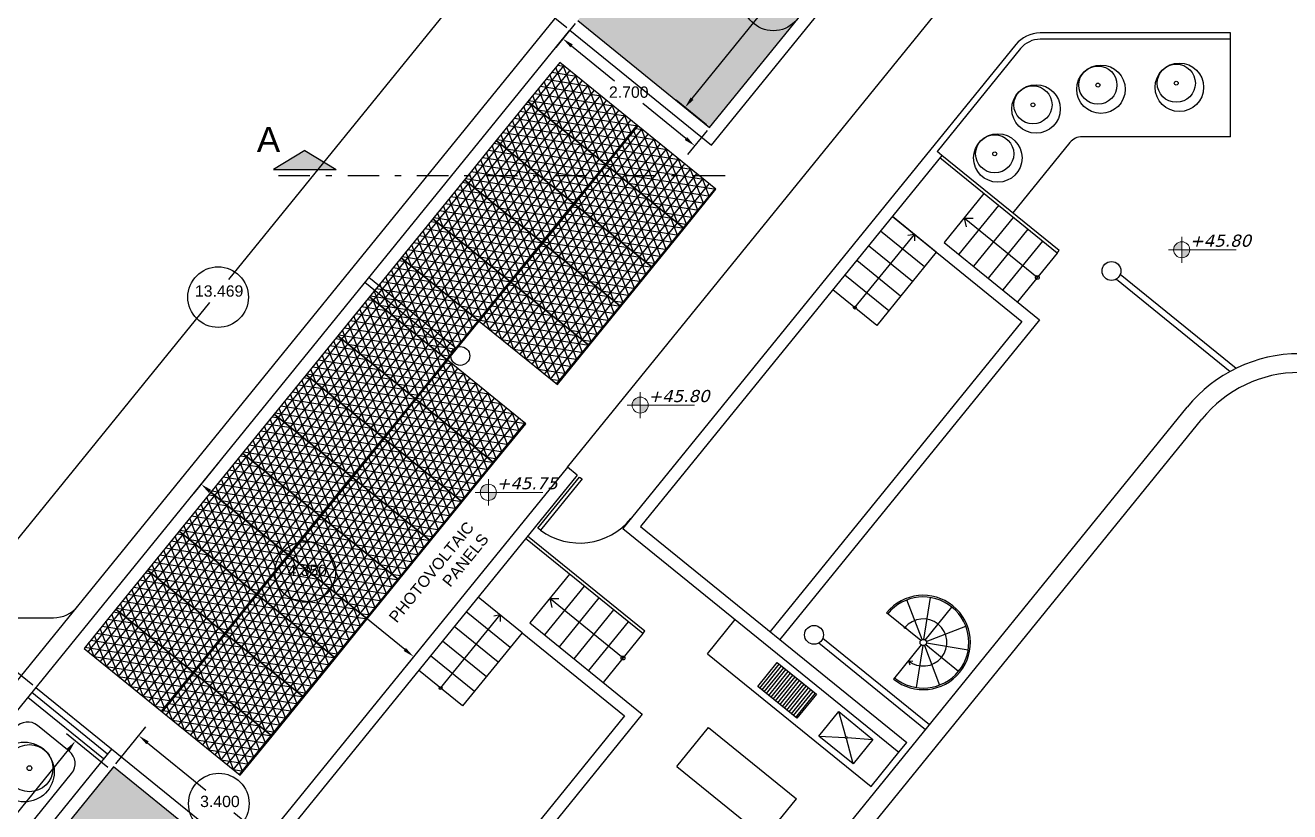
# Model space of a CAD drawing. Header units: inches. Extents: x 8644 to 9016, y -609 to 809.
# Drawn here: x 8876 to 8896.1, y -597.88 to -585.37 of the extents above; entities that cross this region are included whole.
import ezdxf

# ---------------------------------------------------------------- set-up
doc = ezdxf.new("R2010")
doc.units = ezdxf.units.IN
doc.header["$MEASUREMENT"] = 0
doc.linetypes.add('DASHDOT', pattern=[1, 0.5, -0.25, 0, -0.25])
doc.layers.add('dim', color=3, linetype='Continuous', lineweight=13)
for name, color, linetype in [('DIMENSIONS', 6, 'Continuous'), ('DIMS', 6, 'Continuous'), ('floors', 8, 'Continuous'), ('NOTES', 7, 'Continuous'), ('provoles', 2, 'Continuous'), ('TEXT', 6, 'Continuous'), ('walls', 1, 'Continuous')]:
    doc.layers.add(name, color=color, linetype=linetype)
doc.styles.get("Standard").update_dxf_attribs({"font": 'arial.ttf'})
doc.styles.add('Yps_1-100', font='verdanai.ttf', dxfattribs={"height": 0.25})
doc.styles.add('Yps_1-100bold', font='verdanai.ttf', dxfattribs={"height": 0.3})
doc.dimstyles.new('Copy of Standard', dxfattribs={"dimtxt": 0.18, "dimasz": 0.18, "dimexe": 0.18, "dimexo": 0.0625, "dimgap": 0.09, "dimtad": 0, "dimtih": 1, "dimtoh": 1, "dimdec": 3, "dimzin": 0, "dimdsep": 46, "dimtxsty": 'Standard', "dimcen": 0.09, "dimadec": 0, "dimazin": 0, "dimtfac": 1, "dimtdec": 3, "dimtofl": 0, "dimtmove": 0, "dimatfit": 3, "dimfxl": 1, "dimtolj": 1, "dimtzin": 0, "dimarcsym": 0})

# ---------------------------------------------------------------- blocks, each defined once
blk = doc.blocks.new('ypsometro 1-100')
h = blk.add_hatch(color=256)
h.paths.add_polyline_path([(-0.2, 0), (0, 0), (0, 0.2, 0.414214)])
h.paths.add_polyline_path([(0, -0.2, 0.414214), (0.2, 0), (0, 0)])
for p, q in [((0, 0.325), (0, -0.325)), ((-0.325, 0), (1.35, 0))]:
    blk.add_line(p, q)
blk.add_circle((0, 0), 0.2)
at = {"style": 'Yps_1-100'}
for p in [(0.2, 0.076), (0.2, -0.326)]:
    blk.add_attdef('+0.00', p, '', height=0.25, dxfattribs=at)
blk = doc.blocks.new('*D15479')
at = {"color": 0, "lineweight": -2, "transparency": 16777216}
for p, q in [((8884.745, -585.344), (8884.435, -585.726)), ((8884.688, -585.7), (8885.372, -586.255)), ((8886.505, -587.175), (8885.82, -586.619)), ((8886.841, -587.046), (8886.531, -587.428))]:
    blk.add_line(p, q, dxfattribs=at)
at = {"color": 0, "transparency": 16777216}
for points in [[(8884.707, -585.677), (8884.669, -585.723), (8884.548, -585.587)], [(8886.524, -587.151), (8886.486, -587.198), (8886.644, -587.288)]]:
    blk.add_solid(points, dxfattribs=at)
at = {"layer": 'DEFPOINTS', "color": 0, "transparency": 16777216}
for p in [(8884.784, -585.295, 0.071), (8884.548, -585.587), (8886.881, -586.997, 0.071)]:
    blk.add_point(p, dxfattribs=at)
at = {"color": 0, "transparency": 16777216, "insert": (8885.596, -586.437), "char_height": 0.18, "attachment_point": 5}
blk.add_mtext('\\A1;2.700', dxfattribs=at)
blk = doc.blocks.new('*D15480')
at = {"color": 0, "lineweight": -2, "transparency": 16777216}
for p, q in [((8889.385, -583.813), (8888.902, -583.422)), ((8888.929, -583.675), (8888.041, -584.769)), ((8886.603, -586.54), (8887.745, -585.133)), ((8886.832, -586.958), (8886.35, -586.566))]:
    blk.add_line(p, q, dxfattribs=at)
at = {"color": 0, "transparency": 16777216}
for points in [[(8888.906, -583.656), (8888.952, -583.694), (8889.042, -583.535)], [(8886.58, -586.521), (8886.626, -586.559), (8886.49, -586.68)]]:
    blk.add_solid(points, dxfattribs=at)
at = {"layer": 'DEFPOINTS', "color": 0, "transparency": 16777216}
for p in [(8889.042, -583.535), (8889.433, -583.853, 0.071), (8886.881, -586.997, 0.071)]:
    blk.add_point(p, dxfattribs=at)
at = {"color": 0, "transparency": 16777216, "insert": (8887.893, -584.951), "char_height": 0.18, "attachment_point": 5}
blk.add_mtext('\\A1;4.050', dxfattribs=at)
blk = doc.blocks.new('*D15487')
at = {"color": 0, "lineweight": -2, "transparency": 16777216}
for p, q in [((8877.442, -597.118), (8877.919, -596.53)), ((8877.945, -596.783), (8878.872, -597.535)), ((8880.306, -598.699), (8879.32, -597.899)), ((8880.082, -599.26), (8880.559, -598.673))]:
    blk.add_line(p, q, dxfattribs=at)
at = {"color": 0, "transparency": 16777216}
for points in [[(8877.964, -596.76), (8877.927, -596.806), (8877.806, -596.67)], [(8880.325, -598.676), (8880.287, -598.722), (8880.445, -598.812)]]:
    blk.add_solid(points, dxfattribs=at)
at = {"layer": 'DEFPOINTS', "color": 0, "transparency": 16777216}
for p in [(8877.403, -597.166, 0.071), (8880.445, -598.812), (8880.042, -599.309, 0.071)]:
    blk.add_point(p, dxfattribs=at)
at = {"color": 0, "transparency": 16777216, "insert": (8879.096, -597.717), "char_height": 0.18, "attachment_point": 5}
blk.add_mtext('\\A1;3.400', dxfattribs=at)
blk = doc.blocks.new('*D15488')
at = {"color": 0, "lineweight": -2, "transparency": 16777216}
for p, q in [((8877.315, -597.175), (8876.659, -596.643)), ((8876.685, -596.896), (8875.445, -598.424)), ((8873.843, -600.398), (8875.149, -598.788)), ((8874.245, -600.957), (8873.589, -600.424))]:
    blk.add_line(p, q, dxfattribs=at)
at = {"color": 0, "transparency": 16777216}
for points in [[(8876.662, -596.877), (8876.709, -596.915), (8876.799, -596.756)], [(8873.819, -600.379), (8873.866, -600.417), (8873.729, -600.538)]]:
    blk.add_solid(points, dxfattribs=at)
at = {"layer": 'DEFPOINTS', "color": 0, "transparency": 16777216}
for p in [(8877.363, -597.215), (8873.729, -600.538), (8874.294, -600.996, 0.071)]:
    blk.add_point(p, dxfattribs=at)
at = {"color": 0, "transparency": 16777216, "insert": (8875.297, -598.606), "char_height": 0.18, "attachment_point": 5}
blk.add_mtext('\\A1;4.870', dxfattribs=at)
blk = doc.blocks.new('*D15492')
at = {"color": 0, "lineweight": -2, "transparency": 16777216}
for p, q in [((8884.61, -585.411), (8883.189, -584.258)), ((8883.215, -584.511), (8879.232, -589.418)), ((8874.953, -594.689), (8878.936, -589.782)), ((8876.122, -595.868), (8874.7, -594.715))]:
    blk.add_line(p, q, dxfattribs=at)
at = {"color": 0, "transparency": 16777216}
for points in [[(8883.192, -584.492), (8883.238, -584.53), (8883.328, -584.371)], [(8874.93, -594.67), (8874.977, -594.707), (8874.84, -594.828)]]:
    blk.add_solid(points, dxfattribs=at)
at = {"layer": 'DEFPOINTS', "color": 0, "transparency": 16777216}
for p in [(8884.658, -585.451, 0.071), (8874.84, -594.828), (8876.17, -595.908, 0.071)]:
    blk.add_point(p, dxfattribs=at)
at = {"color": 0, "transparency": 16777216, "insert": (8879.084, -589.6), "char_height": 0.18, "attachment_point": 5}
blk.add_mtext('\\A1;13.469', dxfattribs=at)
blk = doc.blocks.new('*D15493')
at = {"color": 0, "lineweight": -2, "transparency": 16777216}
for p, q in [((8879.085, -592.316), (8878.684, -592.811)), ((8878.937, -592.785), (8880.262, -593.86)), ((8882.035, -595.299), (8880.71, -594.224)), ((8882.463, -595.058), (8882.061, -595.553))]:
    blk.add_line(p, q, dxfattribs=at)
at = {"color": 0, "transparency": 16777216}
for points in [[(8878.956, -592.761), (8878.918, -592.808), (8878.797, -592.671)], [(8882.054, -595.276), (8882.016, -595.323), (8882.175, -595.413)]]:
    blk.add_solid(points, dxfattribs=at)
at = {"layer": 'DEFPOINTS', "color": 0, "transparency": 16777216}
for p in [(8879.125, -592.268, 0.071), (8882.502, -595.009, 0.071), (8882.175, -595.413)]:
    blk.add_point(p, dxfattribs=at)
at = {"color": 0, "transparency": 16777216, "insert": (8880.486, -594.042), "char_height": 0.18, "attachment_point": 5}
blk.add_mtext('\\A1;4.350', dxfattribs=at)

msp = doc.modelspace()

# ---------------------------------------------------------------- hatches: boundary and pattern name
at = {"layer": 'DIMENSIONS'}
h = msp.add_hatch(color=7, dxfattribs=at)
h.dxf.hatch_style = 1
h.paths.add_polyline_path([(8880.9457, -587.6667), (8880.4457, -587.3667), (8879.9457, -587.6667)])
h = msp.add_hatch(dxfattribs=at)
h.set_pattern_fill('ANSI31', color=8, scale=0.37, angle=185.93302)
h.set_pattern_definition([(230.9330195, (9299.7033, -2855.12158), (0.0359089503, -0.0291480667), [])])
h.paths.add_polyline_path([(8887.6492, -595.8879), (8887.958, -595.5075), (8888.5792, -596.0117), (8888.2704, -596.3921)])
at = {"layer": 'floors'}
h = msp.add_hatch(dxfattribs=at)
h.set_pattern_fill('NET3', color=256, angle=50.93302)
h.set_pattern_definition([(50.93302, (8572.547, -402.75553), (-0.097051217, 0.07877856), []), (110.93302, (8572.547, -402.75553), (-0.11674984, -0.04465954), []), (170.93302, (8572.547, -402.75553), (-0.019698625, -0.1234381), [])])
h.paths.add_polyline_path([(8883.9943, -586.5861), (8883.4901, -587.2072), (8884.7324, -588.2156), (8885.2366, -587.5945)])
h = msp.add_hatch(dxfattribs=at)
h.set_pattern_fill('NET3', color=256, angle=50.93302)
h.set_pattern_definition([(50.93302, (8574.29343, -403.14277), (-0.097051217, 0.07877856), []), (110.93302, (8574.29343, -403.14277), (-0.11674984, -0.04465954), []), (170.93302, (8574.29343, -403.14277), (-0.019698625, -0.1234381), [])])
h.paths.add_polyline_path([(8885.7407, -586.9733), (8885.2366, -587.5945), (8886.4788, -588.6028), (8886.983, -587.9817)])
h = msp.add_hatch(dxfattribs=at)
h.set_pattern_fill('NET3', color=256, angle=50.93302)
h.set_pattern_definition([(50.93302, (8572.04281, -403.37666), (-0.097051217, 0.07877856), []), (110.93302, (8572.04281, -403.37666), (-0.11674984, -0.04465954), []), (170.93302, (8572.04281, -403.37666), (-0.019698625, -0.1234381), [])])
h.paths.add_polyline_path([(8883.4901, -587.2072), (8882.9859, -587.8283), (8884.2282, -588.8367), (8884.7324, -588.2156)])
h = msp.add_hatch(dxfattribs=at)
h.set_pattern_fill('NET3', color=256, angle=50.93302)
h.set_pattern_definition([(50.93302, (8573.78925, -403.7639), (-0.097051217, 0.07877856), []), (110.93302, (8573.78925, -403.7639), (-0.11674984, -0.04465954), []), (170.93302, (8573.78925, -403.7639), (-0.019698625, -0.1234381), [])])
h.paths.add_polyline_path([(8885.2366, -587.5945), (8884.7324, -588.2156), (8885.9746, -589.2239), (8886.4788, -588.6028)])
h = msp.add_hatch(dxfattribs=at)
h.set_pattern_fill('NET3', color=256, angle=50.93302)
h.set_pattern_definition([(50.93302, (8571.53863, -403.99779), (-0.097051217, 0.07877856), []), (110.93302, (8571.53863, -403.99779), (-0.11674984, -0.04465954), []), (170.93302, (8571.53863, -403.99779), (-0.019698625, -0.1234381), [])])
h.paths.add_polyline_path([(8882.9859, -587.8283), (8882.4818, -588.4495), (8883.724, -589.4578), (8884.2282, -588.8367)])
h = msp.add_hatch(dxfattribs=at)
h.set_pattern_fill('NET3', color=256, angle=50.93302)
h.set_pattern_definition([(50.93302, (8573.28507, -404.38503), (-0.097051217, 0.07877856), []), (110.93302, (8573.28507, -404.38503), (-0.11674984, -0.04465954), []), (170.93302, (8573.28507, -404.38503), (-0.019698625, -0.1234381), [])])
h.paths.add_polyline_path([(8884.7324, -588.2156), (8884.2282, -588.8367), (8885.4704, -589.8451), (8885.9746, -589.2239)])
h = msp.add_hatch(dxfattribs=at)
h.set_pattern_fill('NET3', color=256, angle=50.93302)
h.set_pattern_definition([(50.93302, (8571.03445, -404.61892), (-0.097051217, 0.07877856), []), (110.93302, (8571.03445, -404.61892), (-0.11674984, -0.04465954), []), (170.93302, (8571.03445, -404.61892), (-0.019698625, -0.1234381), [])])
h.paths.add_polyline_path([(8882.4818, -588.4495), (8881.9776, -589.0706), (8883.2198, -590.079), (8883.724, -589.4578)])
h = msp.add_hatch(dxfattribs=at)
h.set_pattern_fill('NET3', color=256, angle=50.93302)
h.set_pattern_definition([(50.93302, (8572.78089, -405.00615), (-0.097051217, 0.07877856), []), (110.93302, (8572.78089, -405.00615), (-0.11674984, -0.04465954), []), (170.93302, (8572.78089, -405.00615), (-0.019698625, -0.1234381), [])])
h.paths.add_polyline_path([(8884.2282, -588.8367), (8883.724, -589.4578), (8884.9663, -590.4662), (8885.4704, -589.8451)])
h = msp.add_hatch(dxfattribs=at)
h.set_pattern_fill('NET3', color=256, angle=50.93302)
h.set_pattern_definition([(50.93302, (8570.53027, -405.24004), (-0.097051217, 0.07877856), []), (110.93302, (8570.53027, -405.24004), (-0.11674984, -0.04465954), []), (170.93302, (8570.53027, -405.24004), (-0.019698625, -0.1234381), [])])
h.paths.add_polyline_path([(8881.9776, -589.0706), (8881.4734, -589.6917), (8882.7156, -590.7001), (8883.2198, -590.079)])
h = msp.add_hatch(dxfattribs=at)
h.set_pattern_fill('NET3', color=256, angle=50.93302)
h.set_pattern_definition([(50.93302, (8572.2767, -405.62728), (-0.097051217, 0.07877856), []), (110.93302, (8572.2767, -405.62728), (-0.11674984, -0.04465954), []), (170.93302, (8572.2767, -405.62728), (-0.019698625, -0.1234381), [])])
h.paths.add_polyline_path([(8883.724, -589.4578), (8883.2198, -590.079), (8884.4621, -591.0873), (8884.9663, -590.4662)])
h = msp.add_hatch(dxfattribs=at)
h.set_pattern_fill('NET3', color=256, angle=50.93302)
h.set_pattern_definition([(50.93302, (8570.02608, -405.86117), (-0.097051217, 0.07877856), []), (110.93302, (8570.02608, -405.86117), (-0.11674984, -0.04465954), []), (170.93302, (8570.02608, -405.86117), (-0.019698625, -0.1234381), [])])
h.paths.add_polyline_path([(8881.4734, -589.6917), (8880.9692, -590.3129), (8882.2115, -591.3212), (8882.7156, -590.7001)])
h = msp.add_hatch(dxfattribs=at)
h.set_pattern_fill('NET3', color=256, angle=50.93302)
h.set_pattern_definition([(50.93302, (8569.5219, -406.4823), (-0.097051217, 0.07877856), []), (110.93302, (8569.5219, -406.4823), (-0.11674984, -0.04465954), []), (170.93302, (8569.5219, -406.4823), (-0.019698625, -0.1234381), [])])
h.paths.add_polyline_path([(8880.9692, -590.3129), (8880.465, -590.934), (8881.7073, -591.9423), (8882.2115, -591.3212)])
h = msp.add_hatch(dxfattribs=at)
h.set_pattern_fill('NET3', color=256, angle=50.93302)
h.set_pattern_definition([(50.93302, (8571.26834, -406.86954), (-0.097051217, 0.07877856), []), (110.93302, (8571.26834, -406.86954), (-0.11674984, -0.04465954), []), (170.93302, (8571.26834, -406.86954), (-0.019698625, -0.1234381), [])])
h.paths.add_polyline_path([(8882.7156, -590.7001), (8882.2115, -591.3212), (8883.4537, -592.3296), (8883.9579, -591.7085)])
h = msp.add_hatch(dxfattribs=at)
h.set_pattern_fill('NET3', color=256, angle=50.93302)
h.set_pattern_definition([(50.93302, (8569.01772, -407.10343), (-0.097051217, 0.07877856), []), (110.93302, (8569.01772, -407.10343), (-0.11674984, -0.04465954), []), (170.93302, (8569.01772, -407.10343), (-0.019698625, -0.1234381), [])])
h.paths.add_polyline_path([(8880.465, -590.934), (8879.9608, -591.5551), (8881.2031, -592.5635), (8881.7073, -591.9423)])
h = msp.add_hatch(dxfattribs=at)
h.set_pattern_fill('NET3', color=256, angle=50.93302)
h.set_pattern_definition([(50.93302, (8570.76416, -407.49066), (-0.097051217, 0.07877856), []), (110.93302, (8570.76416, -407.49066), (-0.11674984, -0.04465954), []), (170.93302, (8570.76416, -407.49066), (-0.019698625, -0.1234381), [])])
h.paths.add_polyline_path([(8882.2115, -591.3212), (8881.7073, -591.9423), (8882.9495, -592.9507), (8883.4537, -592.3296)])
h = msp.add_hatch(dxfattribs=at)
h.set_pattern_fill('NET3', color=256, angle=50.93302)
h.set_pattern_definition([(50.93302, (8568.51353, -407.72455), (-0.097051217, 0.07877856), []), (110.93302, (8568.51353, -407.72455), (-0.11674984, -0.04465954), []), (170.93302, (8568.51353, -407.72455), (-0.019698625, -0.1234381), [])])
h.paths.add_polyline_path([(8879.9608, -591.5551), (8879.4567, -592.1762), (8880.6989, -593.1846), (8881.2031, -592.5635)])
h = msp.add_hatch(dxfattribs=at)
h.set_pattern_fill('NET3', color=256, angle=50.93302)
h.set_pattern_definition([(50.93302, (8570.25997, -408.11179), (-0.097051217, 0.07877856), []), (110.93302, (8570.25997, -408.11179), (-0.11674984, -0.04465954), []), (170.93302, (8570.25997, -408.11179), (-0.019698625, -0.1234381), [])])
h.paths.add_polyline_path([(8881.7073, -591.9423), (8881.2031, -592.5635), (8882.4454, -593.5718), (8882.9495, -592.9507)])
h = msp.add_hatch(dxfattribs=at)
h.set_pattern_fill('NET3', color=256, angle=50.93302)
h.set_pattern_definition([(50.93302, (8568.00935, -408.34568), (-0.097051217, 0.07877856), []), (110.93302, (8568.00935, -408.34568), (-0.11674984, -0.04465954), []), (170.93302, (8568.00935, -408.34568), (-0.019698625, -0.1234381), [])])
h.paths.add_polyline_path([(8879.4567, -592.1762), (8878.9525, -592.7974), (8880.1947, -593.8057), (8880.6989, -593.1846)])
h = msp.add_hatch(dxfattribs=at)
h.set_pattern_fill('NET3', color=256, angle=50.93302)
h.set_pattern_definition([(50.93302, (8569.75579, -408.73292), (-0.097051217, 0.07877856), []), (110.93302, (8569.75579, -408.73292), (-0.11674984, -0.04465954), []), (170.93302, (8569.75579, -408.73292), (-0.019698625, -0.1234381), [])])
h.paths.add_polyline_path([(8881.2031, -592.5635), (8880.6989, -593.1846), (8881.9412, -594.193), (8882.4454, -593.5718)])
h = msp.add_hatch(dxfattribs=at)
h.set_pattern_fill('NET3', color=256, angle=50.93302)
h.set_pattern_definition([(50.93302, (8567.50517, -408.96681), (-0.097051217, 0.07877856), []), (110.93302, (8567.50517, -408.96681), (-0.11674984, -0.04465954), []), (170.93302, (8567.50517, -408.96681), (-0.019698625, -0.1234381), [])])
h.paths.add_polyline_path([(8878.9525, -592.7974), (8878.4483, -593.4185), (8879.6905, -594.4269), (8880.1947, -593.8057)])
h = msp.add_hatch(dxfattribs=at)
h.set_pattern_fill('NET3', color=256, angle=50.93302)
h.set_pattern_definition([(50.93302, (8569.25161, -409.35405), (-0.097051217, 0.07877856), []), (110.93302, (8569.25161, -409.35405), (-0.11674984, -0.04465954), []), (170.93302, (8569.25161, -409.35405), (-0.019698625, -0.1234381), [])])
h.paths.add_polyline_path([(8880.6989, -593.1846), (8880.1947, -593.8057), (8881.437, -594.8141), (8881.9412, -594.193)])
h = msp.add_hatch(dxfattribs=at)
h.set_pattern_fill('NET3', color=256, angle=50.93302)
h.set_pattern_definition([(50.93302, (8568.74742, -409.97518), (-0.097051217, 0.07877856), []), (110.93302, (8568.74742, -409.97518), (-0.11674984, -0.04465954), []), (170.93302, (8568.74742, -409.97518), (-0.019698625, -0.1234381), [])])
h.paths.add_polyline_path([(8880.1947, -593.8057), (8879.6905, -594.4269), (8880.9328, -595.4352), (8881.437, -594.8141)])
h = msp.add_hatch(dxfattribs=at)
h.set_pattern_fill('NET3', color=256, angle=50.93302)
h.set_pattern_definition([(50.93302, (8566.4968, -410.20907), (-0.097051217, 0.07877856), []), (110.93302, (8566.4968, -410.20907), (-0.11674984, -0.04465954), []), (170.93302, (8566.4968, -410.20907), (-0.019698625, -0.1234381), [])])
h.paths.add_polyline_path([(8877.9441, -594.0396), (8877.4399, -594.6607), (8878.6822, -595.6691), (8879.1864, -595.048)])
h = msp.add_hatch(dxfattribs=at)
h.set_pattern_fill('NET3', color=256, angle=50.93302)
h.set_pattern_definition([(50.93302, (8568.24324, -410.5963), (-0.097051217, 0.07877856), []), (110.93302, (8568.24324, -410.5963), (-0.11674984, -0.04465954), []), (170.93302, (8568.24324, -410.5963), (-0.019698625, -0.1234381), [])])
h.paths.add_polyline_path([(8879.6905, -594.4269), (8879.1864, -595.048), (8880.4286, -596.0564), (8880.9328, -595.4352)])
h = msp.add_hatch(dxfattribs=at)
h.set_pattern_fill('NET3', color=256, angle=50.93302)
h.set_pattern_definition([(50.93302, (8565.99262, -410.83019), (-0.097051217, 0.07877856), []), (110.93302, (8565.99262, -410.83019), (-0.11674984, -0.04465954), []), (170.93302, (8565.99262, -410.83019), (-0.019698625, -0.1234381), [])])
h.paths.add_polyline_path([(8877.4399, -594.6607), (8876.9357, -595.2819), (8878.178, -596.2902), (8878.6822, -595.6691)])
h = msp.add_hatch(dxfattribs=at)
h.set_pattern_fill('NET3', color=256, angle=50.93302)
h.set_pattern_definition([(50.93302, (8567.73906, -411.21743), (-0.097051217, 0.07877856), []), (110.93302, (8567.73906, -411.21743), (-0.11674984, -0.04465954), []), (170.93302, (8567.73906, -411.21743), (-0.019698625, -0.1234381), [])])
h.paths.add_polyline_path([(8879.1864, -595.048), (8878.6822, -595.6691), (8879.9244, -596.6775), (8880.4286, -596.0564)])
h = msp.add_hatch(dxfattribs=at)
h.set_pattern_fill('NET3', color=256, angle=50.93302)
h.set_pattern_definition([(50.93302, (8567.23488, -411.83856), (-0.097051217, 0.07877856), []), (110.93302, (8567.23488, -411.83856), (-0.11674984, -0.04465954), []), (170.93302, (8567.23488, -411.83856), (-0.019698625, -0.1234381), [])])
h.paths.add_polyline_path([(8878.6822, -595.6691), (8878.178, -596.2902), (8879.4203, -597.2986), (8879.9244, -596.6775)])
at = {"layer": 'provoles'}
h = msp.add_hatch(dxfattribs=at)
h.set_pattern_fill('AR-SAND', color=8, scale=0.08, angle=-225)
h.set_pattern_definition([(172.5, (-1304.83999, 1423.86681), (-0.1054341698, -0.1125610547), [0, -0.1216, 0, -0.136, 0, -0.13]), (142.5, (-1304.83999, 1423.86681), (-0.2597583784, -0.059531001), [0, -0.0656, 0, -0.1096, 0, -0.042]), (102.5, (-1304.77041, 1423.79724), (-0.1764825907, 0.1758423418), [0, -0.04, 0, -0.144, 0, -0.188]), (92.5, (-1304.7704, 1423.79724), (-0.219701028, 0.120403373), [0, -0.02, 0, -0.0944, 0, -0.108])])
edge = h.paths.add_edge_path()
edge.add_line((8893.5138, -582.8453), (8891.0638, -582.8453))
edge.add_line((8891.0638, -582.8453), (8891.0638, -580.5453))
edge.add_line((8891.0638, -580.5453), (8893.5138, -580.5453))
edge.add_line((8893.5138, -580.5453), (8893.5138, -579.1953))
edge.add_line((8893.5138, -579.1953), (8890.5456, -579.1953))
edge.add_arc((8890.5456, -580.8953), 1.7, 90, 140.93302)
edge.add_line((8889.2257, -579.8239), (8884.7844, -585.2954))
edge.add_line((8884.7844, -585.2954), (8886.8807, -586.997))
edge.add_line((8886.8807, -586.997), (8889.4332, -583.8527))
edge.add_line((8889.4332, -583.8527), (8890.7918, -584.9555))
edge.add_line((8890.7918, -584.9555), (8890.9675, -584.739))
edge.add_arc((8891.8992, -585.4953), 1.2, 90, 140.93302, ccw=False)
edge.add_line((8891.8992, -584.2953), (8893.5138, -584.2953))
edge.add_line((8893.5138, -584.2953), (8893.5138, -582.8453))
h = msp.add_hatch(dxfattribs=at)
h.set_pattern_fill('NET3', color=8, angle=50.93302)
h.set_pattern_definition([(50.93302, (8573.05118, -402.1344), (-0.097051217, 0.07877856), []), (110.93302, (8573.05118, -402.1344), (-0.11674984, -0.04465954), []), (170.93302, (8573.05118, -402.1344), (-0.019698625, -0.1234381), [])])
h.paths.add_polyline_path([(8884.4985, -585.965), (8883.9943, -586.5861), (8885.2366, -587.5945), (8885.7407, -586.9733)])
h = msp.add_hatch(dxfattribs=at)
h.set_pattern_fill('NET3', color=8, angle=50.93302)
h.set_pattern_definition([(50.93302, (8567.00099, -409.58794), (-0.097051217, 0.07877856), []), (110.93302, (8567.00099, -409.58794), (-0.11674984, -0.04465954), []), (170.93302, (8567.00099, -409.58794), (-0.019698625, -0.1234381), [])])
h.paths.add_polyline_path([(8878.4483, -593.4185), (8877.9441, -594.0396), (8879.1864, -595.048), (8879.6905, -594.4269)])
h = msp.add_hatch(dxfattribs=at)
h.set_pattern_fill('AR-SAND', color=8, scale=0.08, angle=-225)
h.set_pattern_definition([(172.5, (-2532.53446, 1426.8528), (-0.1054341698, -0.1125610547), [0, -0.1216, 0, -0.136, 0, -0.13]), (142.5, (-2532.53446, 1426.8528), (-0.2597583784, -0.059531001), [0, -0.0656, 0, -0.1096, 0, -0.042]), (102.5, (-2532.46488, 1426.78322), (-0.1764825907, 0.1758423418), [0, -0.04, 0, -0.144, 0, -0.188]), (92.5, (-2532.46488, 1426.78322), (-0.219701028, 0.120403373), [0, -0.02, 0, -0.0944, 0, -0.108])])
h.paths.add_polyline_path([(8877.4027, -597.166), (8874.2938, -600.9961), (8878.6729, -600.9961), (8880.0425, -599.3088)])

# ---------------------------------------------------------------- linework, layer by layer
at = {"color": 3}
for centre in [(8887.8955, -584.9788), (8879.0677, -589.6961), (8880.4544, -594.0669), (8879.0792, -597.75)]:
    msp.add_circle(centre, 0.4816, dxfattribs=at)
at = {"layer": 'DIMENSIONS', "color": 8}
for p, q in [((8890.4861, -588.9816, 0.0706), (8889.7873, -588.4144, 0.0706)), ((8889.1914, -589.8626, 0.0706), (8890.1367, -588.698, 0.0706)), ((8890.297, -589.2145, 0.0706), (8889.5982, -588.6473, 0.0706)), ((8890.1367, -588.698, 0.0706), (8890.0354, -588.7156, 0.0706)), ((8890.1367, -588.698, 0.0706), (8890.1403, -588.8007, 0.0706)), ((8890.1079, -589.4474, 0.0706), (8889.4092, -588.8802, 0.0706)), ((8890.4861, -588.9816, 0.0706), (8889.5407, -590.1462, 0.0706)), ((8889.9189, -589.6804, 0.0706), (8889.2201, -589.1132, 0.0706)), ((8889.7298, -589.9133, 0.0706), (8889.031, -589.3461, 0.0706)), ((8889.5407, -590.1462, 0.0706), (8888.842, -589.579, 0.0706)), ((8885.8201, -595.0472, 0.0706), (8883.9567, -593.5346, 0.0706)), ((8885.8516, -595.0084, 0.0706), (8883.9882, -593.4958, 0.0706)), ((8884.6555, -594.1018, 0.0706), (8884.0253, -594.8782, 0.0706)), ((8884.8884, -594.2909, 0.0706), (8884.2582, -595.0673, 0.0706)), ((8883.8992, -595.0335, 0.0706), (8883.2005, -594.4663, 0.0706)), ((8885.505, -595.4354, 0.0706), (8884.3404, -594.49, 0.0706)), ((8884.3404, -594.49, 0.0706), (8884.3715, -594.6323, 0.0706)), ((8884.3404, -594.49, 0.0706), (8884.486, -594.4912, 0.0706)), ((8885.1213, -594.48, 0.0706), (8884.4911, -595.2564, 0.0706)), ((8890.2601, -595.1415, 0.0706), (8890.019, -594.511, 0.0706)), ((8890.2859, -595.1388, 0.0706), (8890.3922, -594.4722, 0.0706)), ((8890.3095, -595.1494, 0.0706), (8890.7349, -594.6253, 0.0706)), ((8882.6045, -595.9145, 0.0706), (8883.5498, -594.7499, 0.0706)), ((8883.7102, -595.2665, 0.0706), (8883.0114, -594.6992, 0.0706)), ((8883.5498, -594.7499, 0.0706), (8883.4486, -594.7675, 0.0706)), ((8883.5498, -594.7499, 0.0706), (8883.5534, -594.8526, 0.0706)), ((8885.3543, -594.669, 0.0706), (8884.724, -595.4455, 0.0706)), ((8886.8486, -595.3668, 0.0706), (8887.2898, -594.8234, 0.0706)), ((8890.2392, -595.1567, 0.0706), (8889.6957, -594.7155, 0.0706)), ((8883.5211, -595.4994, 0.0706), (8882.8223, -594.9322, 0.0706)), ((8883.8992, -595.0335, 0.0706), (8882.9539, -596.1981, 0.0706)), ((8883.8992, -595.0335, 0.0706), (8885.5297, -596.357, 0.0706)), ((8884.0253, -594.8782, 0.0706), (8885.811, -596.3278, 0.0706)), ((8885.5872, -594.8581, 0.0706), (8884.957, -595.6345, 0.0706)), ((8885.8201, -595.0472, 0.0706), (8885.8516, -595.0084, 0.0706)), ((8890.3247, -595.1703, 0.0706), (8890.9551, -594.9292, 0.0706)), ((8883.332, -595.7323, 0.0706), (8882.6333, -595.1651, 0.0706)), ((8885.8201, -595.0472, 0.0706), (8885.1899, -595.8236, 0.0706)), ((8890.2465, -595.227, 0.0706), (8889.8053, -595.7705, 0.0706)), ((8890.2701, -595.2376, 0.0706), (8890.1637, -595.9041, 0.0706)), ((8890.2959, -595.2349, 0.0706), (8890.537, -595.8653, 0.0706)), ((8890.3168, -595.2197, 0.0706), (8890.8409, -595.6451, 0.0706)), ((8890.3274, -595.1961, 0.0706), (8890.9939, -595.3024, 0.0706)), ((8883.143, -595.9652, 0.0706), (8882.4442, -595.398, 0.0706)), ((8886.8486, -595.3668, 0.0706), (8889.4496, -597.4781, 0.0706)), ((8882.9539, -596.1981, 0.0706), (8882.2551, -595.6309, 0.0706)), ((8890.0417, -595.4793, 0.0706), (8890.1133, -595.4878, 0.0706)), ((8890.0417, -595.4793, 0.0706), (8890.0669, -595.5435, 0.0706)), ((8885.5297, -596.357, 0.0706), (8881.9059, -600.8214, 0.0706)), ((8885.811, -596.3278, 0.0706), (8882.0612, -600.9474, 0.0706)), ((8889.0472, -596.6831, 0.0706), (8888.9349, -596.2875, 0.0706)), ((8886.3595, -597.1594, 0.0706), (8886.8637, -596.5383, 0.0706)), ((8886.8637, -596.5383, 0.0706), (8888.2613, -597.6727, 0.0706)), ((8888.6197, -596.6757, 0.0706), (8889.0363, -596.6965, 0.0706)), ((8889.1632, -597.1169, 0.0706), (8889.0572, -596.7135, 0.0706)), ((8889.0681, -596.7001, 0.0706), (8889.4783, -596.7287, 0.0706)), ((8889.4496, -597.4781, 0.0706), (8889.8908, -596.9346, 0.0706)), ((8886.3595, -597.1594, 0.0706), (8887.7571, -598.2938, 0.0706)), ((8887.7571, -598.2938, 0.0706), (8888.2613, -597.6727, 0.0706))]:
    msp.add_line(p, q, dxfattribs=at)
at = {"layer": 'DIMENSIONS', "color": 8, "elevation": 0.0706}
for points in [[(8887.6492, -595.8879), (8887.958, -595.5075), (8888.5792, -596.0117), (8888.2704, -596.3921)], [(8888.6197, -596.6757), (8888.9349, -596.2875), (8889.4783, -596.7287), (8889.1632, -597.1169)]]:
    msp.add_lwpolyline(points, close=True, dxfattribs=at)
at = {"layer": 'DIMENSIONS', "color": 8}
for centre, radius in [((8889.1914, -589.8626, 0.0706), 0.0226), ((8889.9868, -594.9518, 0.0706), 0.0128), ((8890.278, -595.1882, 0.0706), 0.05), ((8885.505, -595.4354, 0.0706), 0.0307), ((8882.6045, -595.9145, 0.0706), 0.0226), ((8889.0522, -596.6983, 0.0706), 0.016)]:
    msp.add_circle(centre, radius, dxfattribs=at)
for centre, radius, start, end in [((8884.8137, -592.5547, 0.0706), 1.0522, 233.77728, 320.88313), ((8890.278, -595.1882, 0.0706), 0.75, 230.93302, 140.93302), ((8890.278, -595.1882, 0.0706), 0.725, 230.93302, 140.93302), ((8890.278, -595.1882, 0.0706), 0.375, 230.93302, 140.93302)]:
    msp.add_arc(centre, radius, start, end, dxfattribs=at)
at = {"layer": 'DIMS', "color": 1, "linetype": 'DASHDOT'}
msp.add_line((8887.1282, -587.7667, 0.0706), (8879.9457, -587.7667, 0.0706), dxfattribs=at)
at = {"layer": 'floors', "elevation": 0.0706}
for points in [[(8885.2366, -587.5945), (8885.7407, -586.9733), (8884.4985, -585.965), (8883.9943, -586.5861)], [(8884.7324, -588.2156), (8885.2366, -587.5945), (8883.9943, -586.5861), (8883.4901, -587.2072)], [(8886.4788, -588.6028), (8886.983, -587.9817), (8885.7407, -586.9733), (8885.2366, -587.5945)], [(8884.2282, -588.8367), (8884.7324, -588.2156), (8883.4901, -587.2072), (8882.9859, -587.8283)], [(8885.9746, -589.2239), (8886.4788, -588.6028), (8885.2366, -587.5945), (8884.7324, -588.2156)], [(8883.724, -589.4578), (8884.2282, -588.8367), (8882.9859, -587.8283), (8882.4818, -588.4495)], [(8885.4704, -589.8451), (8885.9746, -589.2239), (8884.7324, -588.2156), (8884.2282, -588.8367)], [(8883.2198, -590.079), (8883.724, -589.4578), (8882.4818, -588.4495), (8881.9776, -589.0706)], [(8884.9663, -590.4662), (8885.4704, -589.8451), (8884.2282, -588.8367), (8883.724, -589.4578)], [(8882.7156, -590.7001), (8883.2198, -590.079), (8881.9776, -589.0706), (8881.4734, -589.6917)], [(8884.4621, -591.0873), (8884.9663, -590.4662), (8883.724, -589.4578), (8883.2198, -590.079)], [(8882.2115, -591.3212), (8882.7156, -590.7001), (8881.4734, -589.6917), (8880.9692, -590.3129)], [(8881.7073, -591.9423), (8882.2115, -591.3212), (8880.9692, -590.3129), (8880.465, -590.934)], [(8883.4537, -592.3296), (8883.9579, -591.7085), (8882.7156, -590.7001), (8882.2115, -591.3212)], [(8881.2031, -592.5635), (8881.7073, -591.9423), (8880.465, -590.934), (8879.9608, -591.5551)], [(8882.9495, -592.9507), (8883.4537, -592.3296), (8882.2115, -591.3212), (8881.7073, -591.9423)], [(8880.6989, -593.1846), (8881.2031, -592.5635), (8879.9608, -591.5551), (8879.4567, -592.1762)], [(8882.4454, -593.5718), (8882.9495, -592.9507), (8881.7073, -591.9423), (8881.2031, -592.5635)], [(8880.1947, -593.8057), (8880.6989, -593.1846), (8879.4567, -592.1762), (8878.9525, -592.7974)], [(8881.9412, -594.193), (8882.4454, -593.5718), (8881.2031, -592.5635), (8880.6989, -593.1846)], [(8879.6905, -594.4269), (8880.1947, -593.8057), (8878.9525, -592.7974), (8878.4483, -593.4185)], [(8881.437, -594.8141), (8881.9412, -594.193), (8880.6989, -593.1846), (8880.1947, -593.8057)], [(8879.1864, -595.048), (8879.6905, -594.4269), (8878.4483, -593.4185), (8877.9441, -594.0396)], [(8880.9328, -595.4352), (8881.437, -594.8141), (8880.1947, -593.8057), (8879.6905, -594.4269)], [(8878.6822, -595.6691), (8879.1864, -595.048), (8877.9441, -594.0396), (8877.4399, -594.6607)], [(8880.4286, -596.0564), (8880.9328, -595.4352), (8879.6905, -594.4269), (8879.1864, -595.048)], [(8878.178, -596.2902), (8878.6822, -595.6691), (8877.4399, -594.6607), (8876.9357, -595.2819)], [(8879.9244, -596.6775), (8880.4286, -596.0564), (8879.1864, -595.048), (8878.6822, -595.6691)], [(8879.4203, -597.2986), (8879.9244, -596.6775), (8878.6822, -595.6691), (8878.178, -596.2902)]]:
    msp.add_lwpolyline(points, close=True, dxfattribs=at)
at = {"layer": 'floors'}
for centre, radius in [((8894.35, -586.3596, 0.0706), 0.3853), ((8894.3009, -586.2938, 0.0706), 0.3034), ((8893.1043, -586.39, 0.0706), 0.3853), ((8893.0552, -586.3242, 0.0706), 0.3034), ((8892.0712, -586.7037, 0.0706), 0.3853), ((8892.0221, -586.638, 0.0706), 0.3034), ((8893.0552, -586.3242, 0.0706), 0.0312), ((8894.3009, -586.2938, 0.0706), 0.0312), ((8892.0221, -586.638, 0.0706), 0.0312), ((8891.4635, -587.4831, 0.0706), 0.3853), ((8891.4144, -587.4173, 0.0706), 0.3034), ((8891.4144, -587.4173, 0.0706), 0.0312), ((8875.9866, -597.2475, 0.0706), 0.4754), ((8876.0677, -597.187, 0.0706), 0.3743), ((8876.0677, -597.187, 0.0706), 0.0385)]:
    msp.add_circle(centre, radius, dxfattribs=at)
at = {"layer": 'provoles', "color": 8}
for p, q in [((8884.6207, -592.3993, 0.0706), (8890.5881, -585.0477, 0.0706)), ((8895.1638, -587.1453, 0.0706), (8895.1638, -585.5953, 0.0706)), ((8895.1638, -587.1453, 0.0706), (8892.8041, -587.1453, 0.0706)), ((8892.61, -587.2377, 0.0706), (8891.7009, -588.3577, 0.0706)), ((8877.2474, -597.04, 0.0706), (8876.044, -596.0631, 0.0706)), ((8876.7017, -596.919, 0.0706), (8876.197, -596.5093, 0.0706)), ((8873.7609, -600.9385, 0.0706), (8876.7382, -597.2706, 0.0706))]:
    msp.add_line(p, q, dxfattribs=at)
at = {"layer": 'provoles', "color": 1}
for p, q in [((8880.4457, -587.3667, 0.0706), (8879.9457, -587.6667, 0.0706)), ((8880.4457, -587.3667, 0.0706), (8880.9457, -587.6667, 0.0706)), ((8879.9457, -587.6667, 0.0706), (8880.9457, -587.6667, 0.0706))]:
    msp.add_line(p, q, dxfattribs=at)
at = {"layer": 'provoles', "color": 4}
for p, q in [((8882.8399, -590.5029, 0.0706), (8881.4639, -589.386, 0.0706)), ((8893.3486, -589.4084, 0.0706), (8895.1578, -590.877, 0.0706)), ((8893.4116, -589.3307, 0.0706), (8895.2548, -590.8269, 0.0706)), ((8882.7769, -590.5806, 0.0706), (8881.4009, -589.4637, 0.0706)), ((8866.937, -594.7953, 0.0706), (8876.4486, -594.7953, 0.0706)), ((8888.6201, -595.1948, 0.0706), (8890.315, -596.5706, 0.0706)), ((8888.6831, -595.1172, 0.0706), (8890.378, -596.493, 0.0706)), ((8877.3104, -596.9624, 0.0706), (8876.107, -595.9855, 0.0706)), ((8877.3735, -596.8847, 0.0706), (8876.17, -595.9079, 0.0706)), ((8877.3735, -596.8847, 0.0706), (8876.17, -595.9079, 0.0706))]:
    msp.add_line(p, q, dxfattribs=at)
for centre in [(8893.2703, -589.2804, 0.0706), (8882.9182, -590.6309, 0.0706), (8888.5418, -595.0668, 0.0706)]:
    msp.add_circle(centre, 0.15, dxfattribs=at)
at = {"layer": 'provoles', "color": 8}
for centre, start, end in [((8892.8041, -587.3953, 0.0706), 90, 140.93302), ((8876.0394, -596.7034, 0.0706), 50.93302, 140.93302), ((8876.5441, -597.1131, 0.0706), 320.93302, 50.93302)]:
    msp.add_arc(centre, 0.25, start, end, dxfattribs=at)
at = {"layer": 'provoles', "color": 4}
msp.add_arc((8876.4486, -594.2953, 0.0706), 0.5, 270, 320.93302, dxfattribs=at)
at = {"layer": 'walls', "color": 2}
for p, q in [((8876.8368, -594.6104, 0.0706), (8888.9928, -579.6348, 0.0706)), ((8886.8807, -586.997, 0.0706), (8889.4332, -583.8527, 0.0706)), ((8886.9099, -587.2784, 0.0706), (8889.4624, -584.134, 0.0706)), ((8884.7844, -585.2954, 0.0706), (8886.8807, -586.997, 0.0706)), ((8870.1346, -603.3432, 0.0706), (8884.6583, -585.4507, 0.0706)), ((8884.6583, -585.4507, 0.0706), (8886.9099, -587.2784, 0.0706)), ((8895.1638, -585.4953, 0.0706), (8892.1373, -585.4953, 0.0706)), ((8895.1638, -585.5953, 0.0706), (8895.1638, -585.4953, 0.0706)), ((8891.7491, -585.6802, 0.0706), (8885.504, -593.3738, 0.0706)), ((8891.8268, -585.7432, 0.0706), (8890.4975, -587.3809, 0.0706)), ((8895.1638, -585.5953, 0.0706), (8892.1373, -585.5953, 0.0706)), ((8890.5751, -587.4439, 0.0706), (8890.4975, -587.3809, 0.0706)), ((8890.5751, -587.4439, 0.0706), (8885.7854, -593.3446, 0.0706)), ((8884.7985, -603.3667, 0.0706), (8894.475, -591.4458, 0.0706)), ((8885.0314, -603.5558, 0.0706), (8894.7079, -591.6348, 0.0706)), ((8884.6207, -592.3993, 0.0706), (8879.5474, -598.6494, 0.0706)), ((8884.776, -592.5253, 0.0706), (8884.6207, -592.3993, 0.0706)), ((8884.776, -592.5253, 0.0706), (8879.7027, -598.7754, 0.0706)), ((8885.504, -593.3738, 0.0706), (8889.8908, -596.9346, 0.0706)), ((8885.7854, -593.3446, 0.0706), (8890.0168, -596.7793, 0.0706)), ((8870.2987, -602.6651, 0.0706), (8876.8368, -594.6104, 0.0706)), ((8889.8908, -596.9346, 0.0706), (8890.0168, -596.7793, 0.0706))]:
    msp.add_line(p, q, dxfattribs=at)
at = {"layer": 'walls', "color": 5}
for p, q in [((8892.407, -588.9952, 0.0706), (8890.5436, -587.4827, 0.0706)), ((8892.4385, -588.9564, 0.0706), (8890.5751, -587.4439, 0.0706)), ((8891.2424, -588.0499, 0.0706), (8890.6121, -588.8263, 0.0706)), ((8891.4753, -588.239, 0.0706), (8890.8451, -589.0154, 0.0706)), ((8889.7873, -588.4144, 0.0706), (8891.8448, -590.0845, 0.0706)), ((8892.0919, -589.3835, 0.0706), (8890.9272, -588.4381, 0.0706)), ((8890.9272, -588.4381, 0.0706), (8890.9583, -588.5803, 0.0706)), ((8890.9272, -588.4381, 0.0706), (8891.0728, -588.4393, 0.0706)), ((8891.7082, -588.428, 0.0706), (8891.078, -589.2045, 0.0706)), ((8891.9411, -588.6171, 0.0706), (8891.3109, -589.3935, 0.0706)), ((8892.174, -588.8062, 0.0706), (8891.5438, -589.5826, 0.0706)), ((8890.6121, -588.8263, 0.0706), (8892.1261, -590.0553, 0.0706)), ((8892.407, -588.9952, 0.0706), (8891.7767, -589.7717, 0.0706)), ((8892.407, -588.9952, 0.0706), (8892.4385, -588.9564, 0.0706)), ((8891.8448, -590.0845, 0.0706), (8887.8428, -595.0147, 0.0706)), ((8892.1261, -590.0553, 0.0706), (8887.9981, -595.1407, 0.0706)), ((8892.1261, -590.0553, 0.0706), (8887.9981, -595.1407, 0.0706))]:
    msp.add_line(p, q, dxfattribs=at)
at = {"layer": 'walls', "color": 4, "elevation": 0.0706}
msp.add_lwpolyline([(8884.1919, -593.4036), (8884.1531, -593.372), (8884.8149, -592.5568), (8884.8537, -592.5883)], close=True, dxfattribs=at)
at = {"layer": 'walls', "color": 2, "elevation": 0.0706}
for points in [[(8874.0017, -601.0385), (8874.1958, -601.1961), (8878.7682, -601.1961), (8880.3238, -599.2796), (8877.3735, -596.8847), (8874.0017, -601.0385)], [(8874.2938, -600.9961), (8878.6729, -600.9961), (8880.0425, -599.3088), (8877.4027, -597.166)]]:
    msp.add_lwpolyline(points, close=True, dxfattribs=at)
at = {"layer": 'walls', "color": 5}
msp.add_circle((8892.0919, -589.3835, 0.0706), 0.0307, dxfattribs=at)
at = {"layer": 'walls', "color": 2}
for centre, radius in [((8892.1373, -585.9953, 0.0706), 0.5), ((8892.1373, -585.9953, 0.0706), 0.4), ((8896.2607, -592.8953, 0.0706), 2.3), ((8896.2607, -592.8953, 0.0706), 2)]:
    msp.add_arc(centre, radius, 90, 140.93302, dxfattribs=at)

# ---------------------------------------------------------------- block references
at = {"layer": 'dim'}
ref = msp.add_blockref('ypsometro 1-100', (8894.3876, -588.9428, 0.0706), dxfattribs=dict(at, xscale=0.6400000000000001, yscale=0.6400000000000001, zscale=0.6400000000000001))
ref.add_attrib('+0.00', '+45.80', (8894.5156, -588.8942, 0.0706), dxfattribs={"layer": '0', "height": 0.192, "style": 'Yps_1-100bold'})
ref = msp.add_blockref('ypsometro 1-100', (8885.7781, -591.4133, 0.0706), dxfattribs=dict(at, xscale=0.6400000000000001, yscale=0.6400000000000001, zscale=0.6400000000000001))
ref.add_attrib('+0.00', '+45.80', (8885.9061, -591.3647, 0.0706), dxfattribs={"layer": '0', "height": 0.192, "style": 'Yps_1-100bold'})
ref = msp.add_blockref('ypsometro 1-100', (8883.3638, -592.8004, 0.0706), dxfattribs=dict(at, xscale=0.6400000000000001, yscale=0.6400000000000001, zscale=0.6400000000000001))
ref.add_attrib('+0.00', '+45.75', (8883.4918, -592.7518, 0.0706), dxfattribs={"layer": '0', "height": 0.192, "style": 'Yps_1-100bold'})

# ---------------------------------------------------------------- texts
at = {"layer": 'NOTES', "color": 2, "insert": (8880.0548, -586.9904, 0.0706), "char_height": 0.4, "width": 6.0118, "attachment_point": 3}
msp.add_mtext('A', dxfattribs=at)
at = {"layer": 'TEXT', "insert": (8883.0088, -593.2468, 0.0706), "char_height": 0.18, "width": 2.37962, "attachment_point": 3, "rotation": 50.93302}
msp.add_mtext('\\A1;PHOTOVOLTAIC PANELS', dxfattribs=at)

# ---------------------------------------------------------------- dimensions: what is measured, and where the dimension line sits
at = {"color": 3}
for base, p1, p2, angle, picture, middle in [((8889.0422, -583.5353), (8886.8807, -586.997, 0.0706), (8889.4332, -583.8527, 0.0706), 50.93108, '*D15480', (8887.893, -584.951)), ((8873.7292, -600.5377), (8877.3633, -597.2146), (8874.2938, -600.9961, 0.0706), 230.93302, '*D15488', (8875.2969, -598.6064)), ((8880.4455, -598.8123), (8877.4027, -597.166, 0.0706), (8880.0425, -599.3088, 0.0706), 320.93302, '*D15487', (8879.096, -597.717))]:
    dim = msp.add_linear_dim(base=base, p1=p1, p2=p2, angle=angle, dimstyle='Copy of Standard', dxfattribs=at)
    dim.commit()
    dim.dimension.update_dxf_attribs({"geometry": picture, "text_midpoint": middle, "dimtype": 161})
for p1, p2, distance, picture, middle in [((8884.6583, -585.4507, 0.0706), (8876.17, -595.9079, 0.0706), -1.713, '*D15492', (8879.0842, -589.5997)), ((8886.8807, -586.997, 0.0706), (8884.7844, -585.2954, 0.0706), 0.3749, '*D15479', (8885.5962, -586.4373)), ((8879.1247, -592.2678, 0.0706), (8882.5021, -595.0093, 0.0706), -0.5197, '*D15493', (8880.4859, -594.0421))]:
    dim = msp.add_aligned_dim(p1=p1, p2=p2, distance=distance, dimstyle='Copy of Standard', dxfattribs=at)
    dim.commit()
    dim.dimension.update_dxf_attribs({"geometry": picture, "text_midpoint": middle})

doc.saveas('drawing.dxf')
